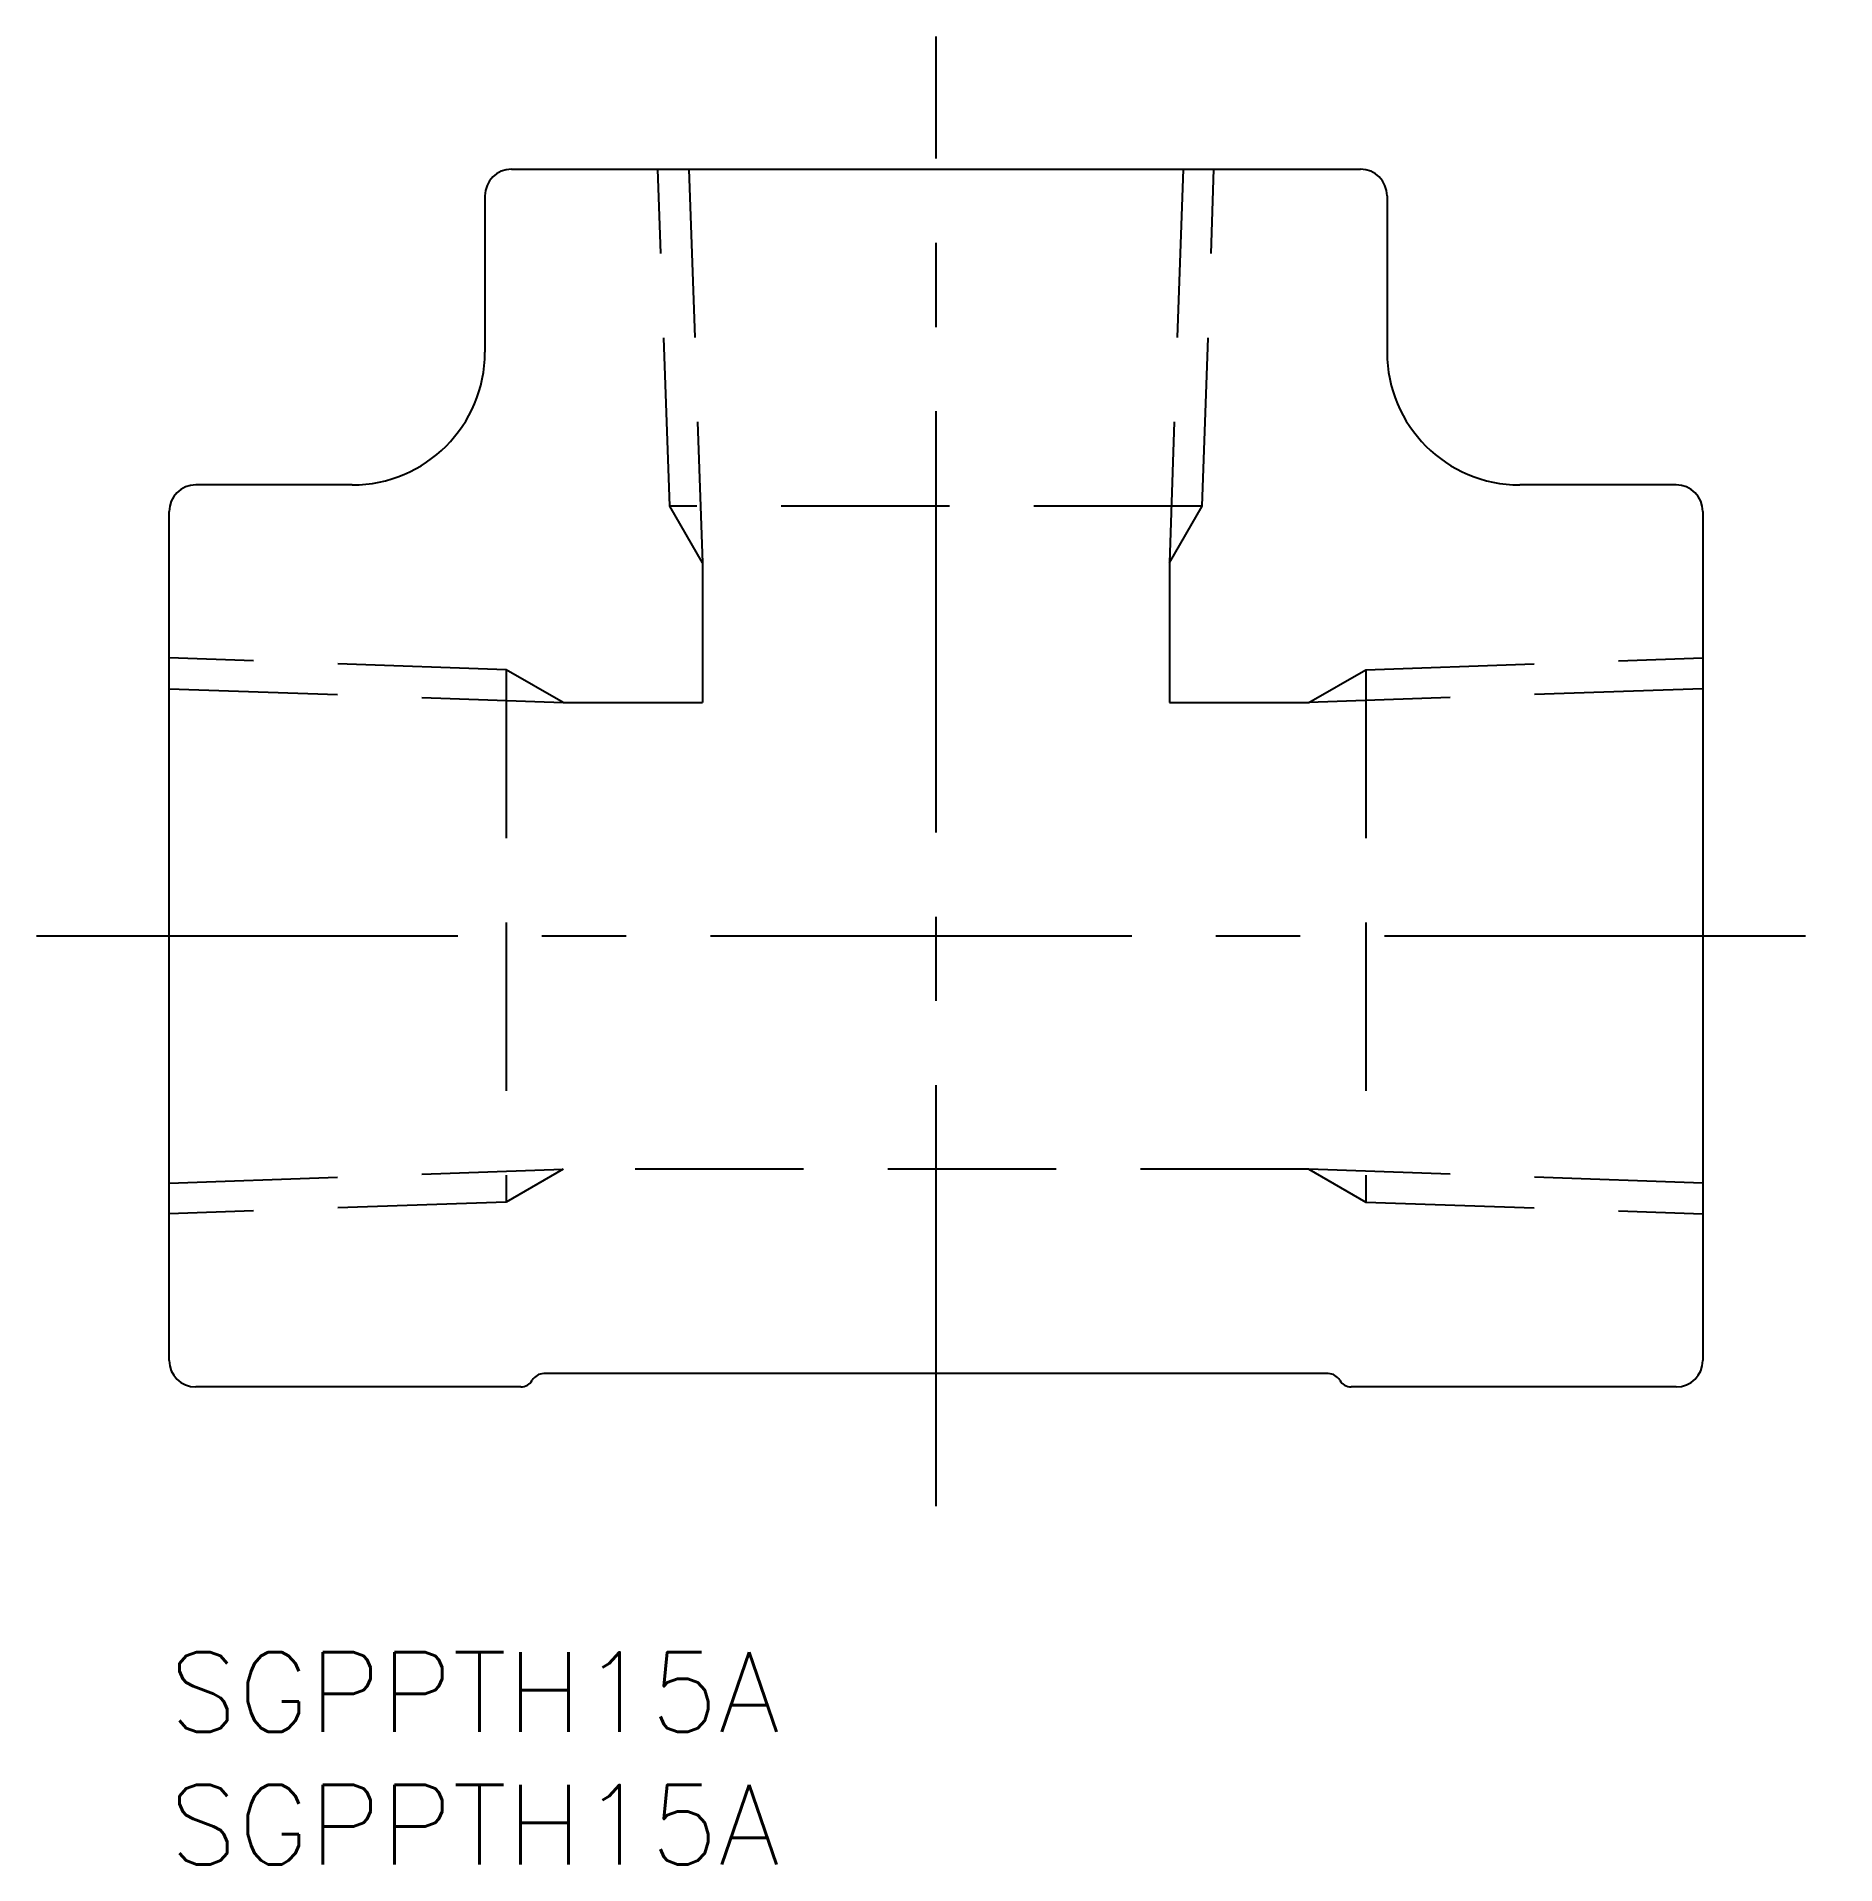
# Model space of a CAD drawing. Extents: x -5 to 62.8, y -8 to 60.9.
import ezdxf

# ---------------------------------------------------------------- set-up
doc = ezdxf.new("R2010")
doc.units = 0
doc.header["$LTSCALE"] = 0.5
doc.linetypes.add('CENTER', pattern=[50.8, 31.75, -6.35, 6.35, -6.35])
doc.linetypes.add('DASHED', pattern=[19.05, 12.7, -6.35])
for name, color, linetype in [('MSM_CENTER', 1, 'CENTER'), ('MSM_CONTINUOUS', 7, 'CONTINUOUS'), ('MSM_DASHED', 4, 'DASHED'), ('MSM_PART_NUMBER', 7, 'CONTINUOUS')]:
    doc.layers.add(name, color=color, linetype=linetype)
doc.styles.get("Standard").update_dxf_attribs({"font": 'txt.shx', "height": 3, "bigfont": 'bigfont.shx'})

# ---------------------------------------------------------------- blocks, each defined once
blk = doc.blocks.new('*U3')
at = {"layer": 'MSM_PART_NUMBER'}
blk.add_text('SGPPTH15A', height=3, dxfattribs=at).set_placement((0, -3))
blk = doc.blocks.new('*U4')
at = {"layer": 'MSM_PART_NUMBER'}
blk.add_text('SGPPTH15A', height=3, dxfattribs=at).set_placement((0, -8))

msp = doc.modelspace()

# ---------------------------------------------------------------- linework, layer by layer
at = {"layer": 'MSM_CENTER'}
for p, q in [((28.9, 5.5), (28.9, 60.9)), ((-5, 27), (62.8, 27))]:
    msp.add_line(p, q, dxfattribs=at)
at = {"layer": 'MSM_CONTINUOUS'}
for p, q in [((12.9, 55.9), (44.9, 55.9)), ((11.9, 54.9), (11.9, 49)), ((45.9, 54.9), (45.9, 49)), ((6.9, 44), (1, 44)), ((56.8, 44), (50.9, 44)), ((0, 11), (0, 43)), ((57.8, 43), (57.8, 11)), ((43.684, 10.5), (14.116, 10.5)), ((13.25, 10), (1, 10)), ((56.8, 10), (44.55, 10))]:
    msp.add_line(p, q, dxfattribs=at)
for centre, radius, start, end in [((12.9, 54.9), 1, 90, 180), ((44.9, 54.9), 1, 0, 90), ((6.9, 49), 5, 270, 0), ((50.9, 49), 5, 180, 270), ((1, 43), 1, 90, 180), ((56.8, 43), 1, 0, 90), ((1, 11), 1, 180, 270), ((14.116, 10), 0.5, 90, 150), ((43.684, 10), 0.5, 30, 90), ((56.8, 11), 1, 270, 0), ((13.25, 10.5), 0.5, 270, 330), ((44.55, 10.5), 0.5, 210, 270)]:
    msp.add_arc(centre, radius, start, end, dxfattribs=at)
at = {"layer": 'MSM_DASHED'}
for p, q in [((18.866, 43.2), (18.422, 55.9)), ((19.584, 55.9), (20.103, 41.058)), ((38.215, 55.9), (37.697, 41.058)), ((38.934, 43.2), (39.377, 55.9)), ((38.934, 43.2), (18.866, 43.2)), ((20.103, 41.058), (18.866, 43.2)), ((37.697, 41.058), (38.934, 43.2)), ((20.103, 41.058), (20.103, 35.797)), ((37.697, 41.058), (37.697, 35.797)), ((12.7, 37.034), (0, 37.477)), ((45.1, 37.034), (57.8, 37.477)), ((12.7, 37.034), (12.7, 16.966)), ((14.842, 35.797), (12.7, 37.034)), ((42.958, 35.797), (45.1, 37.034)), ((45.1, 37.034), (45.1, 16.966)), ((0, 36.315), (14.842, 35.797)), ((57.8, 36.315), (42.958, 35.797)), ((14.842, 35.797), (20.103, 35.797)), ((37.697, 35.797), (42.958, 35.797)), ((0, 17.684), (14.842, 18.203)), ((14.842, 18.203), (12.7, 16.966)), ((42.958, 18.203), (14.842, 18.203)), ((57.8, 17.684), (42.958, 18.203)), ((42.958, 18.203), (45.1, 16.966)), ((12.7, 16.966), (0, 16.522)), ((45.1, 16.966), (57.8, 16.522))]:
    msp.add_line(p, q, dxfattribs=at)

# ---------------------------------------------------------------- block references
at = {"layer": 'MSM_CONTINUOUS'}
for name in ['*U3', '*U4']:
    msp.add_blockref(name, (0, 0), dxfattribs=at)

doc.saveas('drawing.dxf')
